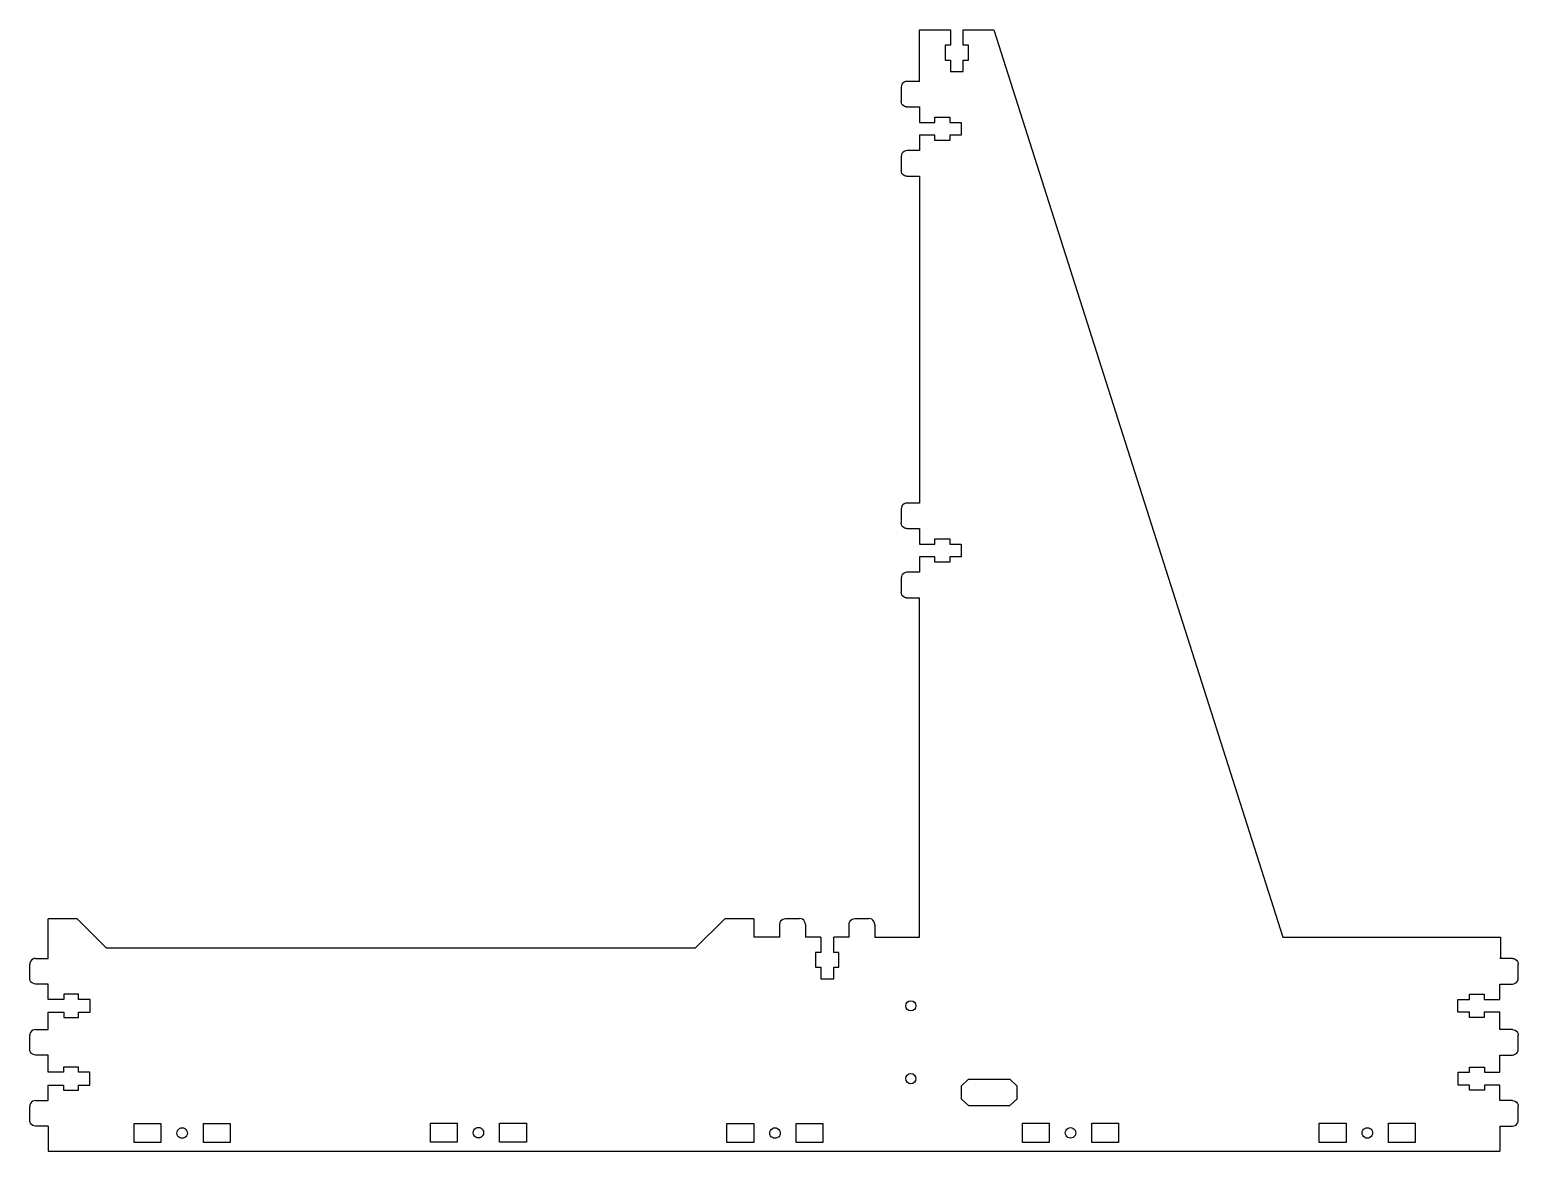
# Model space of a CAD drawing. Header units: millimetres. Extents: x 74 to 585, y 77 to 462.
import ezdxf

# ---------------------------------------------------------------- set-up
doc = ezdxf.new("R2010")
doc.units = ezdxf.units.MM
doc.header["$MEASUREMENT"] = 0

msp = doc.modelspace()

# ---------------------------------------------------------------- linework, layer by layer
for p, q in [((379.56, 462.24), (390.16, 462.24)), ((379.56, 444.51), (379.56, 462.24)), ((390.16, 462.24), (390.16, 456.94)), ((394.56, 462.24), (405.07, 462.24)), ((394.56, 456.94), (394.56, 462.24)), ((405.07, 462.24), (504.47, 150.54)), ((388.36, 456.94), (388.36, 451.84)), ((390.16, 456.94), (388.36, 456.94)), ((396.36, 456.94), (394.56, 456.94)), ((396.36, 451.84), (396.36, 456.94)), ((388.36, 451.84), (390.16, 451.84)), ((390.16, 451.84), (390.16, 447.89)), ((394.56, 451.84), (396.36, 451.84)), ((394.56, 447.89), (394.56, 451.84)), ((390.16, 447.89), (394.56, 447.89)), ((373.33, 443.02), (373.26, 442.51)), ((373.26, 442.51), (373.26, 437.71)), ((373.53, 443.51), (373.33, 443.02)), ((373.84, 443.92), (373.53, 443.51)), ((374.26, 444.24), (373.84, 443.92)), ((374.74, 444.44), (374.26, 444.24)), ((375.26, 444.51), (374.74, 444.44)), ((379.56, 444.51), (375.26, 444.51)), ((373.33, 437.19), (373.26, 437.71)), ((373.53, 436.71), (373.33, 437.19)), ((373.84, 436.29), (373.53, 436.71)), ((374.26, 435.97), (373.84, 436.29)), ((374.74, 435.77), (374.26, 435.97)), ((375.26, 435.71), (374.74, 435.77)), ((375.26, 435.71), (379.56, 435.71)), ((379.56, 435.71), (379.56, 430.41)), ((379.56, 430.41), (384.86, 430.41)), ((384.86, 432.21), (389.96, 432.21)), ((384.86, 430.41), (384.86, 432.21)), ((389.96, 432.21), (389.96, 430.41)), ((389.96, 430.41), (393.91, 430.41)), ((393.91, 430.41), (393.91, 426.01)), ((379.56, 426.01), (379.56, 420.71)), ((384.86, 426.01), (379.56, 426.01)), ((384.86, 424.21), (384.86, 426.01)), ((393.91, 426.01), (389.96, 426.01)), ((389.96, 426.01), (389.96, 424.21)), ((373.53, 419.71), (373.33, 419.22)), ((373.84, 420.12), (373.53, 419.71)), ((374.26, 420.44), (373.84, 420.12)), ((374.74, 420.64), (374.26, 420.44)), ((375.26, 420.71), (374.74, 420.64)), ((379.56, 420.71), (375.26, 420.71)), ((389.96, 424.21), (384.86, 424.21)), ((373.33, 419.22), (373.26, 418.71)), ((373.26, 418.71), (373.26, 413.91)), ((373.33, 413.39), (373.26, 413.91)), ((373.53, 412.91), (373.33, 413.39)), ((373.84, 412.49), (373.53, 412.91)), ((374.26, 412.17), (373.84, 412.49)), ((374.74, 411.97), (374.26, 412.17)), ((375.26, 411.91), (374.74, 411.97)), ((375.26, 411.91), (379.56, 411.91)), ((379.56, 411.91), (379.56, 299.64)), ((373.33, 298.16), (373.26, 297.64)), ((373.26, 297.64), (373.26, 292.84)), ((373.53, 298.64), (373.33, 298.16)), ((373.84, 299.05), (373.53, 298.64)), ((374.26, 299.37), (373.84, 299.05)), ((374.74, 299.57), (374.26, 299.37)), ((375.26, 299.64), (374.74, 299.57)), ((379.56, 299.64), (375.26, 299.64)), ((373.33, 292.32), (373.26, 292.84)), ((373.53, 291.84), (373.33, 292.32)), ((373.84, 291.42), (373.53, 291.84)), ((374.26, 291.11), (373.84, 291.42)), ((374.74, 290.91), (374.26, 291.11)), ((375.26, 290.84), (374.74, 290.91)), ((375.26, 290.84), (379.56, 290.84)), ((379.56, 290.84), (379.56, 285.54)), ((384.86, 287.34), (389.96, 287.34)), ((384.86, 285.54), (384.86, 287.34)), ((389.96, 287.34), (389.96, 285.54)), ((379.56, 285.54), (384.86, 285.54)), ((389.96, 285.54), (393.91, 285.54)), ((393.91, 285.54), (393.91, 281.14)), ((384.86, 281.14), (379.56, 281.14)), ((379.56, 281.14), (379.56, 275.84)), ((384.86, 279.34), (384.86, 281.14)), ((389.96, 279.34), (384.86, 279.34)), ((389.96, 281.14), (389.96, 279.34)), ((393.91, 281.14), (389.96, 281.14)), ((373.33, 274.36), (373.26, 273.84)), ((373.26, 273.84), (373.26, 269.04)), ((373.53, 274.84), (373.33, 274.36)), ((373.84, 275.25), (373.53, 274.84)), ((374.26, 275.57), (373.84, 275.25)), ((374.74, 275.77), (374.26, 275.57)), ((375.26, 275.84), (374.74, 275.77)), ((379.56, 275.84), (375.26, 275.84)), ((373.33, 268.52), (373.26, 269.04)), ((373.53, 268.04), (373.33, 268.52)), ((373.84, 267.62), (373.53, 268.04)), ((374.26, 267.31), (373.84, 267.62)), ((374.74, 267.11), (374.26, 267.31)), ((375.26, 267.04), (374.74, 267.11)), ((375.26, 267.04), (379.56, 267.04)), ((379.56, 150.54), (379.56, 267.04)), ((90.11, 156.78), (80.12, 156.78)), ((80.12, 143.18), (80.12, 156.78)), ((90.11, 156.78), (100.05, 146.84)), ((302.61, 146.84), (312.61, 156.84)), ((322.61, 156.84), (312.61, 156.84)), ((322.61, 156.84), (322.61, 150.54)), ((331.56, 154.89), (331.63, 155.41)), ((331.56, 150.54), (331.56, 154.89)), ((331.63, 155.41), (331.83, 155.89)), ((331.83, 155.89), (332.14, 156.3)), ((332.14, 156.3), (332.56, 156.62)), ((332.56, 156.62), (333.04, 156.82)), ((333.04, 156.82), (333.56, 156.89)), ((333.56, 156.89), (338.36, 156.89)), ((338.88, 156.82), (338.36, 156.89)), ((339.36, 156.62), (338.88, 156.82)), ((339.77, 156.3), (339.36, 156.62)), ((340.09, 155.89), (339.77, 156.3)), ((340.29, 155.41), (340.09, 155.89)), ((340.36, 154.89), (340.29, 155.41)), ((340.36, 154.89), (340.36, 150.54)), ((355.36, 154.89), (355.43, 155.41)), ((355.36, 150.54), (355.36, 154.89)), ((355.43, 155.41), (355.63, 155.89)), ((355.63, 155.89), (355.94, 156.3)), ((355.94, 156.3), (356.36, 156.62)), ((356.36, 156.62), (356.84, 156.82)), ((356.84, 156.82), (357.36, 156.89)), ((357.36, 156.89), (362.16, 156.89)), ((362.68, 156.82), (362.16, 156.89)), ((363.16, 156.62), (362.68, 156.82)), ((363.57, 156.3), (363.16, 156.62)), ((363.89, 155.89), (363.57, 156.3)), ((364.09, 155.41), (363.89, 155.89)), ((364.16, 154.89), (364.09, 155.41)), ((364.16, 154.89), (364.16, 150.54)), ((331.56, 150.54), (322.61, 150.54)), ((345.66, 150.54), (340.36, 150.54)), ((345.66, 150.54), (345.66, 145.24)), ((350.06, 145.24), (350.06, 150.54)), ((355.36, 150.54), (350.06, 150.54)), ((364.16, 150.54), (379.56, 150.54)), ((504.47, 150.54), (579.19, 150.54)), ((579.19, 150.54), (579.19, 143.18)), ((100.05, 146.84), (302.61, 146.84)), ((345.66, 145.24), (343.86, 145.24)), ((343.86, 145.24), (343.86, 140.14)), ((351.86, 145.24), (350.06, 145.24)), ((351.86, 140.14), (351.86, 145.24)), ((73.84, 141.7), (73.77, 141.18)), ((73.77, 136.38), (73.77, 141.18)), ((74.03, 142.18), (73.84, 141.7)), ((74.35, 142.59), (74.03, 142.18)), ((74.77, 142.91), (74.35, 142.59)), ((75.25, 143.11), (74.77, 142.91)), ((75.77, 143.18), (75.25, 143.11)), ((75.77, 143.18), (80.12, 143.18)), ((343.86, 140.14), (345.66, 140.14)), ((345.66, 140.14), (345.66, 136.19)), ((350.06, 136.19), (350.06, 140.14)), ((350.06, 140.14), (351.86, 140.14)), ((583.33, 143.18), (578.98, 143.18)), ((583.33, 143.18), (583.85, 143.11)), ((583.85, 143.11), (584.33, 142.91)), ((584.33, 142.91), (584.74, 142.59)), ((584.74, 142.59), (585.06, 142.18)), ((585.06, 142.18), (585.26, 141.69)), ((585.26, 141.69), (585.33, 141.18)), ((585.33, 136.38), (585.33, 141.18)), ((73.84, 135.86), (73.77, 136.38)), ((74.04, 135.38), (73.84, 135.86)), ((74.35, 134.96), (74.04, 135.38)), ((74.77, 134.65), (74.35, 134.96)), ((75.25, 134.45), (74.77, 134.65)), ((75.77, 134.38), (75.25, 134.45)), ((80.12, 134.38), (75.77, 134.38)), ((80.12, 129.08), (80.12, 134.38)), ((345.66, 136.19), (350.06, 136.19)), ((578.98, 129.08), (578.98, 134.38)), ((578.98, 134.38), (583.33, 134.38)), ((583.33, 134.38), (583.85, 134.44)), ((583.85, 134.44), (584.33, 134.64)), ((584.33, 134.64), (584.74, 134.96)), ((584.74, 134.96), (585.06, 135.38)), ((585.06, 135.38), (585.26, 135.86)), ((585.26, 135.86), (585.33, 136.38)), ((85.42, 129.08), (80.12, 129.08)), ((90.52, 130.88), (85.42, 130.88)), ((85.42, 130.88), (85.42, 129.08)), ((90.52, 129.08), (90.52, 130.88)), ((94.47, 129.08), (90.52, 129.08)), ((94.47, 124.68), (94.47, 129.08)), ((564.63, 129.08), (568.58, 129.08)), ((564.63, 124.68), (564.63, 129.08)), ((568.58, 130.88), (573.68, 130.88)), ((568.58, 129.08), (568.58, 130.88)), ((573.68, 130.88), (573.68, 129.08)), ((573.68, 129.08), (578.98, 129.08)), ((80.12, 124.68), (85.42, 124.68)), ((80.12, 118.78), (80.12, 124.68)), ((85.42, 124.68), (85.42, 122.88)), ((85.42, 122.88), (90.52, 122.88)), ((90.52, 122.88), (90.52, 124.68)), ((90.52, 124.68), (94.47, 124.68)), ((568.58, 124.68), (564.63, 124.68)), ((568.58, 122.88), (568.58, 124.68)), ((573.68, 122.88), (568.58, 122.88)), ((578.98, 124.68), (573.68, 124.68)), ((573.68, 124.68), (573.68, 122.88)), ((578.98, 118.78), (578.98, 124.68)), ((74.04, 117.78), (73.84, 117.3)), ((74.36, 118.19), (74.04, 117.78)), ((74.77, 118.51), (74.36, 118.19)), ((75.26, 118.71), (74.77, 118.51)), ((75.77, 118.78), (75.26, 118.71)), ((75.77, 118.78), (80.12, 118.78)), ((583.33, 118.78), (578.98, 118.78)), ((583.33, 118.78), (583.85, 118.71)), ((583.85, 118.71), (584.33, 118.51)), ((584.33, 118.51), (584.74, 118.19)), ((584.74, 118.19), (585.06, 117.78)), ((585.06, 117.78), (585.26, 117.29)), ((73.84, 117.3), (73.77, 116.78)), ((73.78, 111.98), (73.77, 116.78)), ((585.26, 117.29), (585.33, 116.78)), ((585.33, 111.98), (585.33, 116.78)), ((73.84, 111.46), (73.78, 111.98)), ((74.04, 110.98), (73.84, 111.46)), ((74.36, 110.56), (74.04, 110.98)), ((74.78, 110.25), (74.36, 110.56)), ((75.26, 110.05), (74.78, 110.25)), ((75.78, 109.98), (75.26, 110.05)), ((80.13, 109.98), (75.78, 109.98)), ((80.12, 104.08), (80.12, 109.98)), ((578.98, 109.98), (583.33, 109.98)), ((578.99, 104.08), (578.99, 109.98)), ((583.33, 109.98), (583.85, 110.04)), ((583.85, 110.04), (584.33, 110.24)), ((584.33, 110.24), (584.74, 110.56)), ((584.74, 110.56), (585.06, 110.98)), ((585.06, 110.98), (585.26, 111.46)), ((585.26, 111.46), (585.33, 111.98)), ((85.41, 104.08), (80.11, 104.08)), ((90.51, 105.88), (85.41, 105.88)), ((85.41, 105.88), (85.41, 104.08)), ((90.51, 104.08), (90.51, 105.88)), ((94.46, 104.08), (90.51, 104.08)), ((94.46, 99.68), (94.46, 104.08)), ((564.65, 104.08), (568.6, 104.08)), ((564.65, 99.68), (564.65, 104.08)), ((568.6, 105.88), (573.7, 105.88)), ((568.6, 104.08), (568.6, 105.88)), ((573.7, 105.88), (573.7, 104.08)), ((573.7, 104.08), (579, 104.08)), ((80.11, 99.68), (85.41, 99.68)), ((80.12, 94.36), (80.12, 99.68)), ((85.41, 99.68), (85.41, 97.88)), ((85.41, 97.88), (90.51, 97.88)), ((90.51, 97.88), (90.51, 99.68)), ((90.51, 99.68), (94.46, 99.68)), ((396.37, 101.67), (393.99, 99.41)), ((393.99, 94.89), (393.99, 99.41)), ((396.37, 101.67), (410.64, 101.67)), ((413.02, 99.41), (410.64, 101.67)), ((413.02, 99.41), (413.02, 94.89)), ((568.6, 99.68), (564.65, 99.68)), ((568.6, 97.88), (568.6, 99.68)), ((573.7, 97.88), (568.6, 97.88)), ((579, 99.68), (573.7, 99.68)), ((573.7, 99.68), (573.7, 97.88)), ((578.99, 94.36), (578.99, 99.68)), ((73.84, 92.88), (73.77, 92.36)), ((73.77, 87.56), (73.77, 92.36)), ((74.04, 93.36), (73.84, 92.88)), ((74.36, 93.77), (74.04, 93.36)), ((74.77, 94.09), (74.36, 93.77)), ((75.25, 94.29), (74.77, 94.09)), ((75.77, 94.36), (75.25, 94.29)), ((75.77, 94.36), (80.12, 94.36)), ((393.99, 94.89), (396.37, 92.63)), ((396.37, 92.63), (410.64, 92.63)), ((410.64, 92.63), (413.02, 94.89)), ((583.34, 94.36), (578.99, 94.36)), ((583.34, 94.36), (583.85, 94.29)), ((583.85, 94.29), (584.34, 94.09)), ((584.34, 94.09), (584.75, 93.77)), ((584.75, 93.77), (585.07, 93.36)), ((585.07, 93.36), (585.27, 92.87)), ((585.27, 92.87), (585.34, 92.36)), ((585.34, 87.56), (585.34, 92.36)), ((73.84, 87.04), (73.77, 87.56)), ((74.04, 86.56), (73.84, 87.04)), ((585.07, 86.56), (585.27, 87.04)), ((585.27, 87.04), (585.34, 87.56)), ((74.36, 86.14), (74.04, 86.56)), ((74.77, 85.83), (74.36, 86.14)), ((75.26, 85.63), (74.77, 85.83)), ((75.77, 85.56), (75.26, 85.63)), ((80.12, 85.56), (75.77, 85.56)), ((80.12, 85.56), (80.13, 76.95)), ((109.63, 86.49), (118.83, 86.49)), ((109.63, 79.89), (109.63, 86.49)), ((118.83, 86.49), (118.83, 79.89)), ((124.32, 83.19), (124.39, 83.65)), ((124.39, 82.72), (124.32, 83.19)), ((124.39, 83.65), (124.57, 84.09)), ((124.57, 82.29), (124.39, 82.72)), ((124.57, 84.09), (124.85, 84.46)), ((124.85, 81.91), (124.57, 82.29)), ((124.85, 84.46), (125.23, 84.75)), ((125.23, 81.63), (124.85, 81.91)), ((125.23, 84.75), (125.66, 84.93)), ((125.66, 84.93), (126.13, 84.99)), ((126.13, 84.99), (126.59, 84.93)), ((126.59, 84.93), (127.03, 84.75)), ((127.03, 84.75), (127.4, 84.46)), ((127.4, 81.91), (127.03, 81.63)), ((127.4, 84.46), (127.69, 84.09)), ((127.69, 82.29), (127.4, 81.91)), ((127.69, 84.09), (127.87, 83.65)), ((127.87, 82.72), (127.69, 82.29)), ((127.87, 83.65), (127.93, 83.19)), ((127.93, 83.19), (127.87, 82.72)), ((133.43, 79.89), (133.43, 86.49)), ((133.43, 86.49), (142.63, 86.49)), ((142.63, 86.49), (142.63, 79.89)), ((211.46, 80.02), (211.46, 86.62)), ((211.46, 86.62), (220.66, 86.62)), ((220.66, 86.62), (220.66, 80.02)), ((226.15, 83.32), (226.22, 83.79)), ((226.22, 82.86), (226.15, 83.32)), ((226.22, 83.79), (226.4, 84.22)), ((226.4, 82.42), (226.22, 82.86)), ((226.4, 84.22), (226.68, 84.6)), ((226.68, 82.05), (226.4, 82.42)), ((226.68, 84.6), (227.06, 84.88)), ((227.06, 81.76), (226.68, 82.05)), ((227.06, 84.88), (227.49, 85.06)), ((227.49, 85.06), (227.96, 85.12)), ((227.96, 85.12), (228.42, 85.06)), ((228.42, 85.06), (228.86, 84.88)), ((228.86, 84.88), (229.23, 84.6)), ((229.23, 82.05), (228.86, 81.76)), ((229.23, 84.6), (229.52, 84.22)), ((229.52, 82.42), (229.23, 82.05)), ((229.52, 84.22), (229.7, 83.79)), ((229.7, 82.86), (229.52, 82.42)), ((229.7, 83.79), (229.76, 83.32)), ((229.76, 83.32), (229.7, 82.86)), ((235.26, 80.02), (235.26, 86.62)), ((235.26, 86.62), (244.46, 86.62)), ((244.46, 86.62), (244.46, 80.02)), ((313.38, 86.49), (322.58, 86.49)), ((313.38, 79.89), (313.38, 86.49)), ((322.58, 86.49), (322.58, 79.89)), ((328.08, 83.19), (328.14, 83.66)), ((328.14, 82.73), (328.08, 83.19)), ((328.14, 83.66), (328.32, 84.09)), ((328.32, 82.29), (328.14, 82.73)), ((328.32, 84.09), (328.61, 84.47)), ((328.61, 81.92), (328.32, 82.29)), ((328.61, 84.47), (328.98, 84.75)), ((328.98, 81.63), (328.61, 81.92)), ((328.98, 84.75), (329.42, 84.93)), ((329.42, 84.93), (329.88, 84.99)), ((329.88, 84.99), (330.35, 84.93)), ((330.35, 84.93), (330.78, 84.75)), ((330.78, 84.75), (331.16, 84.47)), ((331.16, 81.92), (330.78, 81.63)), ((331.16, 84.47), (331.44, 84.09)), ((331.44, 82.29), (331.16, 81.92)), ((331.44, 84.09), (331.62, 83.66)), ((331.62, 82.73), (331.44, 82.29)), ((331.62, 83.66), (331.68, 83.19)), ((331.68, 83.19), (331.62, 82.73)), ((337.18, 86.49), (346.38, 86.49)), ((337.18, 79.89), (337.18, 86.49)), ((346.38, 86.49), (346.38, 79.89)), ((414.97, 79.95), (414.97, 86.55)), ((414.97, 86.55), (424.17, 86.55)), ((424.17, 86.55), (424.17, 79.95)), ((429.67, 83.25), (429.73, 83.72)), ((429.73, 82.78), (429.67, 83.25)), ((429.73, 83.72), (429.91, 84.15)), ((429.91, 82.35), (429.73, 82.78)), ((429.91, 84.15), (430.2, 84.52)), ((430.2, 81.98), (429.91, 82.35)), ((430.2, 84.52), (430.57, 84.81)), ((430.57, 81.69), (430.2, 81.98)), ((430.57, 84.81), (431, 84.99)), ((431, 84.99), (431.47, 85.05)), ((431.47, 85.05), (431.94, 84.99)), ((431.94, 84.99), (432.37, 84.81)), ((432.37, 84.81), (432.74, 84.52)), ((432.74, 81.98), (432.37, 81.69)), ((432.74, 84.52), (433.03, 84.15)), ((433.03, 82.35), (432.74, 81.98)), ((433.03, 84.15), (433.21, 83.72)), ((433.21, 82.78), (433.03, 82.35)), ((433.21, 83.72), (433.27, 83.25)), ((433.27, 83.25), (433.21, 82.78)), ((438.77, 79.95), (438.77, 86.55)), ((438.77, 86.55), (447.97, 86.55)), ((447.97, 86.55), (447.97, 79.95)), ((516.97, 79.94), (516.97, 86.54)), ((516.97, 86.54), (526.17, 86.54)), ((526.17, 86.54), (526.17, 79.94)), ((531.67, 83.24), (531.73, 83.7)), ((531.73, 82.77), (531.67, 83.24)), ((531.73, 83.7), (531.91, 84.14)), ((531.91, 82.33), (531.73, 82.77)), ((531.91, 84.14), (532.2, 84.51)), ((532.2, 81.96), (531.91, 82.33)), ((532.2, 84.51), (532.57, 84.8)), ((532.57, 81.67), (532.2, 81.96)), ((532.57, 84.8), (533.01, 84.98)), ((533.01, 84.98), (533.47, 85.04)), ((533.47, 85.04), (533.94, 84.98)), ((533.94, 84.98), (534.38, 84.8)), ((534.38, 84.8), (534.75, 84.51)), ((534.75, 81.96), (534.38, 81.67)), ((534.75, 84.51), (535.03, 84.14)), ((535.03, 82.33), (534.75, 81.96)), ((535.03, 84.14), (535.21, 83.7)), ((535.21, 82.77), (535.03, 82.33)), ((535.21, 83.7), (535.28, 83.24)), ((535.28, 83.24), (535.21, 82.77)), ((540.77, 79.94), (540.77, 86.54)), ((540.77, 86.54), (549.97, 86.54)), ((549.97, 86.54), (549.97, 79.94)), ((578.99, 85.56), (583.34, 85.56)), ((578.99, 85.56), (578.99, 76.95)), ((583.34, 85.56), (583.85, 85.62)), ((583.85, 85.62), (584.34, 85.82)), ((584.34, 85.82), (584.75, 86.14)), ((584.75, 86.14), (585.07, 86.56)), ((80.13, 76.95), (578.99, 76.95)), ((118.83, 79.89), (109.63, 79.89)), ((125.66, 81.45), (125.23, 81.63)), ((126.13, 81.39), (125.66, 81.45)), ((126.59, 81.45), (126.13, 81.39)), ((127.03, 81.63), (126.59, 81.45)), ((142.63, 79.89), (133.43, 79.89)), ((220.66, 80.02), (211.46, 80.02)), ((227.49, 81.58), (227.06, 81.76)), ((227.96, 81.52), (227.49, 81.58)), ((228.42, 81.58), (227.96, 81.52)), ((228.86, 81.76), (228.42, 81.58)), ((244.46, 80.02), (235.26, 80.02)), ((322.58, 79.89), (313.38, 79.89)), ((329.42, 81.45), (328.98, 81.63)), ((329.88, 81.39), (329.42, 81.45)), ((330.35, 81.45), (329.88, 81.39)), ((330.78, 81.63), (330.35, 81.45)), ((346.38, 79.89), (337.18, 79.89)), ((424.17, 79.95), (414.97, 79.95)), ((431, 81.51), (430.57, 81.69)), ((431.47, 81.45), (431, 81.51)), ((431.94, 81.51), (431.47, 81.45)), ((432.37, 81.69), (431.94, 81.51)), ((447.97, 79.95), (438.77, 79.95)), ((526.17, 79.94), (516.97, 79.94)), ((533.01, 81.49), (532.57, 81.67)), ((533.47, 81.43), (533.01, 81.49)), ((533.94, 81.49), (533.47, 81.43)), ((534.38, 81.67), (533.94, 81.49)), ((549.97, 79.94), (540.77, 79.94))]:
    msp.add_line(p, q)
for centre in [(376.56, 126.88), (376.56, 101.88)]:
    msp.add_circle(centre, 1.75)

doc.saveas('drawing.dxf')
